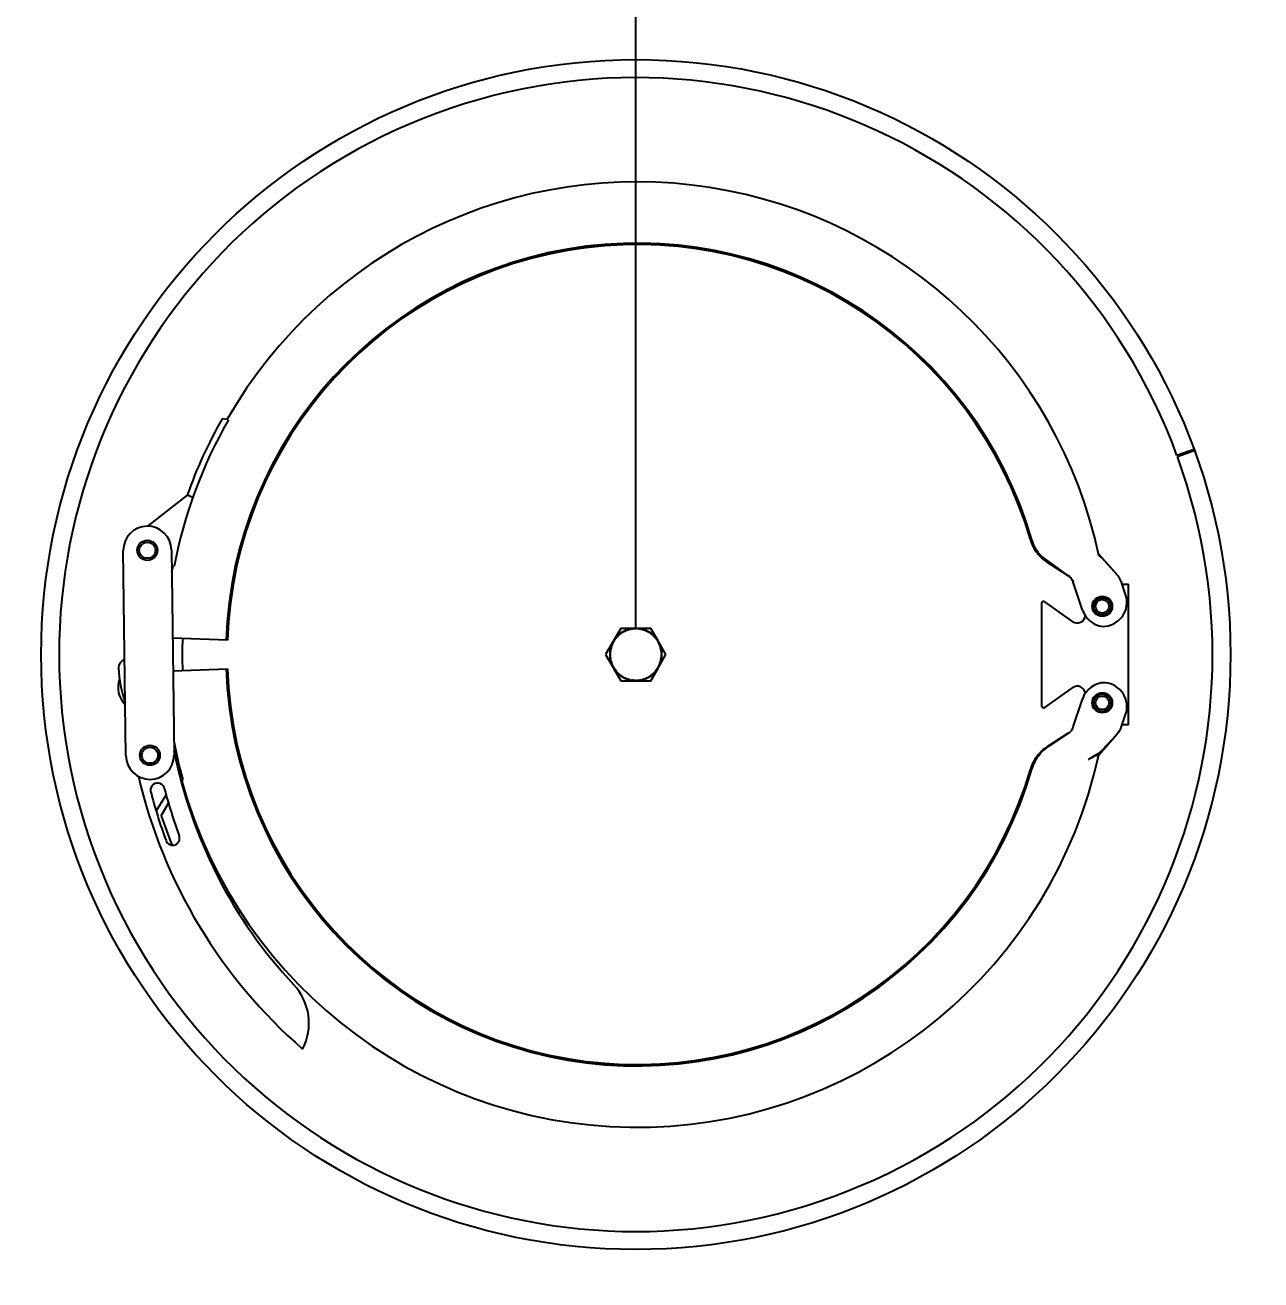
# Model space of a CAD drawing. Header units: millimetres. Extents: x 0 to 2800, y 0 to 1980.
# Drawn here: x 654.6 to 962.2, y 1335.9 to 1648 of the extents above; entities that cross this region are included whole.
import ezdxf

# ---------------------------------------------------------------- set-up
doc = ezdxf.new("R2010")
doc.units = ezdxf.units.MM
doc.header["$LTSCALE"] = 154
doc.header["$PDMODE"] = 3
doc.header["$PDSIZE"] = 8
doc.layers.get('0').update_dxf_attribs({"linetype": 'CONTINUOUS'})
doc.layers.get('Defpoints').update_dxf_attribs({"linetype": 'CONTINUOUS'})
doc.styles.get("Standard").update_dxf_attribs({"font": 'msyh.ttc'})
doc.dimstyles.new('DIMSTYLE_1', dxfattribs={"dimtxt": 23.333333, "dimasz": 23.333333, "dimexe": 1.5, "dimexo": 1, "dimgap": 0.875, "dimtad": 1, "dimdsep": 46, "dimtxsty": 'Standard', "dimblk": '_FILLED', "dimblk1": '_FILLED', "dimblk2": '_FILLED', "dimcen": 0.09, "dimazin": 2, "dimtp": 0.01, "dimtm": 0.01, "dimtfac": 1, "dimtofl": 0, "dimtmove": 0, "dimatfit": 3, "dimldrblk": '_FILLED', "dimfxl": 1, "dimtolj": 1, "dimarcsym": 0})
doc.dimstyles.new('DIMSTYLE_2', dxfattribs={"dimtxt": 23.333333, "dimasz": 23.333333, "dimexe": 1.5, "dimexo": 1, "dimgap": 0.875, "dimtad": 1, "dimdec": 0, "dimdsep": 46, "dimtxsty": 'Standard', "dimblk": '_FILLED', "dimblk1": '_FILLED', "dimblk2": '_FILLED', "dimcen": 0.09, "dimazin": 2, "dimtp": 0.01, "dimtm": 0.01, "dimtfac": 1, "dimtdec": 0, "dimtofl": 0, "dimtmove": 0, "dimatfit": 3, "dimldrblk": '_FILLED', "dimfxl": 1, "dimtolj": 1, "dimarcsym": 0})
doc.dimstyles.get("Standard").update_dxf_attribs({"dimtxt": 23.333333, "dimasz": 23.333333, "dimexe": 1.5, "dimexo": 1, "dimtad": 1, "dimdsep": 46, "dimtxsty": 'Standard', "dimblk": '_FILLED', "dimblk1": '_FILLED', "dimblk2": '_FILLED', "dimcen": 0.09, "dimazin": 2, "dimtol": 1, "dimtp": 0.01, "dimtm": 0.01, "dimtfac": 1, "dimtofl": 0, "dimtmove": 0, "dimatfit": 3, "dimldrblk": '_FILLED', "dimfxl": 1, "dimtolj": 1, "dimarcsym": 0})

# ---------------------------------------------------------------- blocks, each defined once
blk = doc.blocks.new('_FILLED')
at = {"color": 0, "linetype": 'ByBlock'}
blk.add_solid([(0, 0), (-1, 0.214), (-1, -0.214)], dxfattribs=at)
blk = doc.blocks.new('*D60')
at = {"color": 0, "linetype": 'Continuous', "lineweight": -2}
for p, q in [((1105.6, 1495.5), (1105.6, 1123.63)), ((478.49, 1382.43), (478.49, 1123.63)), ((501.82, 1125.13), (1082.27, 1125.13))]:
    blk.add_line(p, q, dxfattribs=at)
at = {"layer": 'Defpoints', "color": 0}
for p in [(1105.6, 1496.5), (478.49, 1383.43), (1105.6, 1125.13)]:
    blk.add_point(p, dxfattribs=at)
at = {"color": 0, "linetype": 'ByBlock', "lineweight": -2, "xscale": 23.3333333333, "yscale": 23.3333333333, "zscale": 23.3333333333}
for p, rotation in [((478.49, 1125.13), 179.9999902786), ((1105.6, 1125.13), 359.9999902786)]:
    blk.add_blockref('_FILLED', p, dxfattribs=dict(at, rotation=rotation))
at = {"color": 0, "insert": (791.93, 1157.11), "char_height": 23.3333, "attachment_point": 2, "rotation": 360, "line_spacing_factor": 0.9}
blk.add_mtext('\\A1;\\A1;630', dxfattribs=at)
blk = doc.blocks.new('*D61')
at = {"color": 0, "linetype": 'Continuous', "lineweight": -2}
for p, q in [((813.27, 1790.44), (1231.63, 1790.44)), ((1230.13, 1215.78), (1230.13, 1767.11)), ((813.27, 1192.44), (1231.63, 1192.44))]:
    blk.add_line(p, q, dxfattribs=at)
at = {"layer": 'Defpoints', "color": 0}
for p in [(812.27, 1790.44), (1230.13, 1790.44), (812.27, 1192.44)]:
    blk.add_point(p, dxfattribs=at)
at = {"color": 0, "linetype": 'ByBlock', "lineweight": -2, "xscale": 23.3333333333, "yscale": 23.3333333333, "zscale": 23.3333333333}
for p, rotation in [((1230.13, 1790.44), 90), ((1230.13, 1192.44), 270)]:
    blk.add_blockref('_FILLED', p, dxfattribs=dict(at, rotation=rotation))
at = {"color": 0, "insert": (1198.15, 1507), "char_height": 23.333, "attachment_point": 2, "rotation": 90, "line_spacing_factor": 0.9}
blk.add_mtext('\\A1;%%c600', dxfattribs=at)
blk = doc.blocks.new('*D64')
at = {"color": 0, "lineweight": -2}
for p, q in [((313.96, 1498.11), (313.96, 1817.79)), ((806.6, 1498.11), (806.6, 1817.79)), ((337.29, 1816.29), (783.27, 1816.29))]:
    blk.add_line(p, q, dxfattribs=at)
at = {"layer": 'Defpoints', "color": 0}
for p in [(806.6, 1816.29), (313.96, 1497.11), (806.6, 1497.11)]:
    blk.add_point(p, dxfattribs=at)
at = {"color": 0, "linetype": 'ByBlock', "lineweight": -2, "xscale": 23.3333333333, "yscale": 23.3333333333, "zscale": 23.3333333333, "rotation": 180}
blk.add_blockref('_FILLED', (313.96, 1816.29), dxfattribs=at)
at = {"color": 0, "linetype": 'ByBlock', "lineweight": -2, "xscale": 23.3333333333, "yscale": 23.3333333333, "zscale": 23.3333333333}
blk.add_blockref('_FILLED', (806.6, 1816.29), dxfattribs=at)
at = {"color": 0, "insert": (563.74, 1848.28), "char_height": 23.333, "attachment_point": 2, "line_spacing_factor": 0.9}
blk.add_mtext('\\A1;493', dxfattribs=at)
blk = doc.blocks.new('*D181')
at = {"color": 0, "lineweight": -2}
for p, q in [((186.11, 1500.14), (186.11, 1912.09)), ((209.44, 1910.59), (644.4, 1910.59)), ((1131.76, 1910.59), (696.81, 1910.59)), ((1155.1, 1492.44), (1155.1, 1912.09))]:
    blk.add_line(p, q, dxfattribs=at)
at = {"layer": 'Defpoints', "color": 0}
for p in [(1155.1, 1910.59), (186.11, 1499.14), (1155.1, 1491.44)]:
    blk.add_point(p, dxfattribs=at)
at = {"color": 0, "linetype": 'ByBlock', "lineweight": -2, "xscale": 23.3333333333, "yscale": 23.3333333333, "zscale": 23.3333333333, "rotation": 180}
blk.add_blockref('_FILLED', (186.11, 1910.59), dxfattribs=at)
at = {"color": 0, "linetype": 'ByBlock', "lineweight": -2, "xscale": 23.3333333333, "yscale": 23.3333333333, "zscale": 23.3333333333}
blk.add_blockref('_FILLED', (1155.1, 1910.59), dxfattribs=at)
at = {"color": 0, "insert": (670.6, 1910.59), "char_height": 23.333, "attachment_point": 5}
blk.add_mtext('\\A1;969', dxfattribs=at)

msp = doc.modelspace()

# ---------------------------------------------------------------- linework, layer by layer
at = {"linetype": 'Continuous'}
for p, q in [((704.87322, 1549.90022), (703.61557, 1550.08018)), ((945.46804, 1542.48485), (941.28943, 1540.94897)), ((941.37563, 1540.71382), (945.55562, 1542.24192)), ((694.95076, 1531.11132), (685.10339, 1523.37855)), ((696.32051, 1530.48563), (694.95076, 1531.11132)), ((679.66579, 1466.3123), (679.03097, 1517.30834)), ((691.03004, 1517.45771), (691.66486, 1466.46167)), ((914.31141, 1511.03172), (907.36169, 1516.02296)), ((914.23598, 1511.01713), (909.07999, 1514.32418)), ((914.26935, 1511.01759), (909.30538, 1514.32682)), ((921.79995, 1516.44283), (926.45344, 1511.20577)), ((926.38269, 1511.27247), (922.74194, 1515.30691)), ((691.08146, 1513.32705), (691.70246, 1513.39278)), ((914.92616, 1510.44807), (915.13851, 1510.44283)), ((915.13851, 1510.44283), (914.93469, 1510.43736)), ((917.77566, 1502.50995), (915.45094, 1509.48413)), ((928.50421, 1506.35156), (927.47543, 1509.41749)), ((927.6347, 1508.94283), (929.20944, 1508.94283)), ((929.20944, 1473.94283), (929.20944, 1508.94283)), ((907.6011, 1504.19044), (907.6011, 1478.69522)), ((915.31778, 1499.68306), (908.39043, 1504.59822)), ((704.95012, 1495.00258), (691.30364, 1495.47912)), ((802.84694, 1497.94235), (801.04432, 1494.82011)), ((801.41528, 1495.36385), (801.51643, 1495.29037)), ((801.60869, 1495.40931), (801.51236, 1495.48901)), ((801.67171, 1495.68163), (801.76805, 1495.60194)), ((801.86759, 1495.71486), (801.77646, 1495.80044)), ((801.94759, 1495.98268), (802.03873, 1495.8971)), ((802.14517, 1496.00354), (802.05959, 1496.09468)), ((802.24183, 1496.26582), (802.32742, 1496.17468)), ((802.44033, 1496.27423), (802.36064, 1496.37056)), ((802.55327, 1496.52992), (802.63296, 1496.43359)), ((802.75191, 1496.52585), (802.67842, 1496.62699)), ((810.35194, 1497.94235), (802.84694, 1497.94235)), ((802.88067, 1496.77394), (802.95416, 1496.67279)), ((803.07866, 1496.75741), (803.01167, 1496.86297)), ((803.22276, 1496.99692), (803.28975, 1496.89136)), ((803.41932, 1496.96799), (803.35909, 1497.07755)), ((803.57816, 1497.19799), (803.63839, 1497.08843)), ((803.77252, 1497.15677), (803.71929, 1497.2699)), ((803.94549, 1497.37634), (803.99873, 1497.26322)), ((804.13688, 1497.323), (804.09086, 1497.43924)), ((804.3233, 1497.53127), (804.36932, 1497.41503)), ((804.51096, 1497.46602), (804.47232, 1497.58493)), ((804.71009, 1497.66218), (804.74872, 1497.54328)), ((804.89328, 1497.58527), (804.86219, 1497.70637)), ((805.10433, 1497.76854), (805.13542, 1497.64745)), ((805.28233, 1497.68028), (805.25891, 1497.80309)), ((805.50448, 1497.84994), (805.5279, 1497.72713)), ((805.67658, 1497.75068), (805.66092, 1497.87472)), ((805.90894, 1497.90605), (805.92461, 1497.78201)), ((806.07448, 1497.79618), (806.06663, 1497.92095)), ((806.31614, 1497.93665), (806.32399, 1497.81188)), ((806.47444, 1497.94163), (806.47444, 1497.8166)), ((806.72444, 1497.8166), (806.72444, 1497.94163)), ((806.8749, 1497.81188), (806.88275, 1497.93665)), ((807.13226, 1497.92095), (807.12441, 1497.79618)), ((807.27428, 1497.78201), (807.28995, 1497.90605)), ((807.53797, 1497.87472), (807.5223, 1497.75068)), ((807.67099, 1497.72713), (807.69441, 1497.84994)), ((807.93998, 1497.80309), (807.91656, 1497.68028)), ((808.06347, 1497.64745), (808.09456, 1497.76854)), ((808.3367, 1497.70637), (808.30561, 1497.58527)), ((808.45017, 1497.54328), (808.4888, 1497.66218)), ((808.72657, 1497.58493), (808.68793, 1497.46602)), ((808.82957, 1497.41503), (808.87559, 1497.53127)), ((809.10803, 1497.43924), (809.06201, 1497.323)), ((809.20016, 1497.26322), (809.25339, 1497.37634)), ((809.4796, 1497.2699), (809.42637, 1497.15677)), ((809.5605, 1497.08843), (809.62073, 1497.19799)), ((809.8398, 1497.07755), (809.77957, 1496.96799)), ((809.90914, 1496.89136), (809.97613, 1496.99692)), ((810.18722, 1496.86297), (810.12022, 1496.75741)), ((810.24473, 1496.67279), (810.31822, 1496.77394)), ((812.15457, 1494.82011), (810.35194, 1497.94235)), ((810.52047, 1496.62699), (810.44698, 1496.52585)), ((810.56593, 1496.43359), (810.64562, 1496.52992)), ((810.83825, 1496.37056), (810.75856, 1496.27423)), ((810.87147, 1496.17468), (810.95706, 1496.26582)), ((811.1393, 1496.09468), (811.05371, 1496.00354)), ((811.16016, 1495.8971), (811.2513, 1495.98268)), ((811.42243, 1495.80044), (811.33129, 1495.71486)), ((811.43084, 1495.60194), (811.52718, 1495.68163)), ((811.68653, 1495.48901), (811.5902, 1495.40931)), ((811.68246, 1495.29037), (811.78361, 1495.36385)), ((800.96513, 1494.68295), (799.09444, 1491.44283)), ((800.16756, 1492.38136), (800.2916, 1492.36569)), ((800.31514, 1492.51437), (800.19234, 1492.5378)), ((800.23918, 1492.78337), (800.36199, 1492.75994)), ((800.39483, 1492.90685), (800.27373, 1492.93794)), ((800.3359, 1493.18009), (800.457, 1493.149)), ((800.499, 1493.29355), (800.38009, 1493.33219)), ((800.45735, 1493.56995), (800.57625, 1493.53132)), ((800.62724, 1493.67295), (800.511, 1493.71897)), ((800.60303, 1493.95142), (800.71927, 1493.90539)), ((800.77906, 1494.04355), (800.66593, 1494.09678)), ((800.77238, 1494.32299), (800.8855, 1494.26975)), ((800.95384, 1494.40388), (800.84429, 1494.46411)), ((800.96472, 1494.68319), (801.07428, 1494.62296)), ((801.15091, 1494.75253), (801.04535, 1494.81952)), ((801.17931, 1495.0306), (801.28487, 1494.96361)), ((801.36948, 1495.08811), (801.26833, 1495.1616)), ((811.93056, 1495.1616), (811.82941, 1495.08811)), ((811.91402, 1494.96361), (812.01958, 1495.0306)), ((812.15354, 1494.81952), (812.04798, 1494.75253)), ((812.12461, 1494.62296), (812.23417, 1494.68319)), ((814.10444, 1491.44283), (812.23376, 1494.68295)), ((812.3546, 1494.46411), (812.24505, 1494.40388)), ((812.31339, 1494.26975), (812.42651, 1494.32299)), ((812.53296, 1494.09678), (812.41983, 1494.04355)), ((812.47961, 1493.90539), (812.59586, 1493.95142)), ((812.68789, 1493.71897), (812.57165, 1493.67295)), ((812.62264, 1493.53132), (812.74154, 1493.56995)), ((812.8188, 1493.33219), (812.69989, 1493.29355)), ((812.74189, 1493.149), (812.86298, 1493.18009)), ((812.92516, 1492.93794), (812.80406, 1492.90685)), ((812.8369, 1492.75994), (812.95971, 1492.78337)), ((813.00655, 1492.5378), (812.88374, 1492.51437)), ((812.90729, 1492.36569), (813.03133, 1492.38136)), ((799.09444, 1491.44283), (800.96513, 1488.20271)), ((800.22567, 1491.56783), (800.10065, 1491.56783)), ((800.10065, 1491.31783), (800.22567, 1491.31783)), ((800.2304, 1491.71829), (800.10562, 1491.72614)), ((800.10562, 1491.15952), (800.2304, 1491.16737)), ((800.12132, 1491.97565), (800.2461, 1491.9678)), ((800.2461, 1490.91786), (800.12132, 1490.91001)), ((800.26026, 1492.11766), (800.13623, 1492.13333)), ((800.13623, 1490.75233), (800.26026, 1490.768)), ((800.2916, 1490.51997), (800.16756, 1490.5043)), ((800.19234, 1490.34786), (800.31514, 1490.37129)), ((800.36199, 1490.12572), (800.23918, 1490.10229)), ((800.27373, 1489.94772), (800.39483, 1489.97881)), ((800.457, 1489.73666), (800.3359, 1489.70557)), ((800.38009, 1489.55347), (800.499, 1489.59211)), ((800.57625, 1489.35434), (800.45735, 1489.31571)), ((800.511, 1489.16668), (800.62724, 1489.21271)), ((812.23376, 1488.20271), (814.10444, 1491.44283)), ((812.57165, 1489.21271), (812.68789, 1489.16668)), ((812.74154, 1489.31571), (812.62264, 1489.35434)), ((812.69989, 1489.59211), (812.8188, 1489.55347)), ((812.86298, 1489.70557), (812.74189, 1489.73666)), ((812.80406, 1489.97881), (812.92516, 1489.94772)), ((812.95971, 1490.10229), (812.8369, 1490.12572)), ((812.88374, 1490.37129), (813.00655, 1490.34786)), ((813.03133, 1490.5043), (812.90729, 1490.51997)), ((813.06266, 1492.13333), (812.93863, 1492.11766)), ((812.93863, 1490.768), (813.06266, 1490.75233)), ((812.95279, 1491.9678), (813.07757, 1491.97565)), ((813.07757, 1490.91001), (812.95279, 1490.91786)), ((813.09327, 1491.72614), (812.96849, 1491.71829)), ((812.96849, 1491.16737), (813.09327, 1491.15952)), ((813.09824, 1491.56783), (812.97322, 1491.56783)), ((812.97322, 1491.31783), (813.09824, 1491.31783)), ((691.40408, 1487.41062), (704.95011, 1487.88359)), ((800.71927, 1488.98026), (800.60303, 1488.93424)), ((800.66593, 1488.78888), (800.77906, 1488.84211)), ((800.8855, 1488.61591), (800.77238, 1488.56267)), ((800.84429, 1488.42155), (800.95384, 1488.48178)), ((801.07428, 1488.2627), (800.96472, 1488.20247)), ((801.04432, 1488.06555), (802.84694, 1484.94331)), ((801.04535, 1488.06614), (801.15091, 1488.13313)), ((801.28487, 1487.92205), (801.17931, 1487.85506)), ((801.26833, 1487.72406), (801.36948, 1487.79755)), ((801.51643, 1487.59529), (801.41528, 1487.5218)), ((801.51236, 1487.39665), (801.60869, 1487.47635)), ((801.76805, 1487.28372), (801.67171, 1487.20403)), ((801.77646, 1487.08522), (801.86759, 1487.1708)), ((802.03873, 1486.98856), (801.94759, 1486.90298)), ((802.05959, 1486.79098), (802.14517, 1486.88212)), ((802.32742, 1486.71098), (802.24183, 1486.61984)), ((802.36064, 1486.5151), (802.44033, 1486.61143)), ((802.63296, 1486.45207), (802.55327, 1486.35574)), ((802.67842, 1486.25866), (802.75191, 1486.35981)), ((802.95416, 1486.21286), (802.88067, 1486.11172)), ((803.01167, 1486.02269), (803.07866, 1486.12825)), ((803.28975, 1485.9943), (803.22276, 1485.88873)), ((809.97613, 1485.88873), (809.90914, 1485.9943)), ((810.12022, 1486.12825), (810.18722, 1486.02269)), ((810.31822, 1486.11172), (810.24473, 1486.21286)), ((810.35194, 1484.94331), (812.15457, 1488.06555)), ((810.44698, 1486.35981), (810.52047, 1486.25866)), ((810.64562, 1486.35574), (810.56593, 1486.45207)), ((810.75856, 1486.61143), (810.83825, 1486.5151)), ((810.95706, 1486.61984), (810.87147, 1486.71098)), ((811.05371, 1486.88212), (811.1393, 1486.79098)), ((811.2513, 1486.90298), (811.16016, 1486.98856)), ((811.33129, 1487.1708), (811.42243, 1487.08522)), ((811.52718, 1487.20403), (811.43084, 1487.28372)), ((811.5902, 1487.47635), (811.68653, 1487.39665)), ((811.78361, 1487.5218), (811.68246, 1487.59529)), ((811.82941, 1487.79755), (811.93056, 1487.72406)), ((812.01958, 1487.85506), (811.91402, 1487.92205)), ((812.04798, 1488.13313), (812.15354, 1488.06614)), ((812.23417, 1488.20247), (812.12461, 1488.2627)), ((812.24505, 1488.48178), (812.3546, 1488.42155)), ((812.42651, 1488.56267), (812.31339, 1488.61591)), ((812.41983, 1488.84211), (812.53296, 1488.78888)), ((812.59586, 1488.93424), (812.47961, 1488.98026)), ((802.84694, 1484.94331), (810.35194, 1484.94331)), ((803.35909, 1485.80811), (803.41932, 1485.91767)), ((803.63839, 1485.79723), (803.57816, 1485.68767)), ((803.71929, 1485.61576), (803.77252, 1485.72889)), ((803.99873, 1485.62244), (803.94549, 1485.50932)), ((804.09086, 1485.44642), (804.13688, 1485.56266)), ((804.36932, 1485.47063), (804.3233, 1485.35438)), ((804.47232, 1485.30073), (804.51096, 1485.41964)), ((804.74872, 1485.34238), (804.71009, 1485.22348)), ((804.86219, 1485.17929), (804.89328, 1485.30039)), ((805.13542, 1485.23821), (805.10433, 1485.11712)), ((805.25891, 1485.08257), (805.28233, 1485.20537)), ((805.5279, 1485.15853), (805.50448, 1485.03572)), ((805.66092, 1485.01094), (805.67658, 1485.13498)), ((805.92461, 1485.10365), (805.90894, 1484.97961)), ((806.06663, 1484.9647), (806.07448, 1485.08948)), ((806.32399, 1485.07378), (806.31614, 1484.94901)), ((806.47444, 1485.06906), (806.47444, 1484.94403)), ((806.72444, 1484.94403), (806.72444, 1485.06906)), ((806.88275, 1484.94901), (806.8749, 1485.07378)), ((807.12441, 1485.08948), (807.13226, 1484.9647)), ((807.28995, 1484.97961), (807.27428, 1485.10365)), ((807.5223, 1485.13498), (807.53797, 1485.01094)), ((807.69441, 1485.03572), (807.67099, 1485.15853)), ((807.91656, 1485.20537), (807.93998, 1485.08257)), ((808.09456, 1485.11712), (808.06347, 1485.23821)), ((808.30561, 1485.30039), (808.3367, 1485.17929)), ((808.4888, 1485.22348), (808.45017, 1485.34238)), ((808.68793, 1485.41964), (808.72657, 1485.30073)), ((808.87559, 1485.35438), (808.82957, 1485.47063)), ((809.06201, 1485.56266), (809.10803, 1485.44642)), ((809.25339, 1485.50932), (809.20016, 1485.62244)), ((809.42637, 1485.72889), (809.4796, 1485.61576)), ((809.62073, 1485.68767), (809.5605, 1485.79723)), ((809.77957, 1485.91767), (809.8398, 1485.80811)), ((908.39043, 1478.28743), (915.31778, 1483.2026)), ((915.45826, 1473.42323), (917.76377, 1480.33964)), ((927.49686, 1473.5317), (928.51523, 1476.56655)), ((929.20944, 1473.94283), (927.63482, 1473.94283)), ((914.23754, 1471.86905), (909.09482, 1468.57056)), ((914.27086, 1471.86869), (909.31908, 1468.56754)), ((914.92748, 1472.46283), (914.89392, 1472.42271)), ((926.45334, 1471.67929), (921.79983, 1466.44226)), ((926.30956, 1471.55988), (922.60131, 1467.578)), ((693.46953, 1459.74863), (693.82759, 1460.34856)), ((689.70867, 1456.51221), (687.19413, 1452.5846)), ((688.45246, 1451.34254), (690.29678, 1454.4327)), ((707.65106, 1427.23786), (708.27715, 1427.38283))]:
    msp.add_line(p, q, dxfattribs=at)
for centre, radius in [((806.59944, 1491.44283), 148), ((685.0305, 1517.38303), 2.5), ((685.0305, 1517.38303), 2), ((922.68799, 1503.44283), 2.5), ((922.68799, 1503.44283), 2.14843), ((922.68799, 1503.44283), 1.6781), ((922.68799, 1479.44283), 2.5), ((922.68799, 1479.44283), 2.14843), ((922.68799, 1479.44283), 1.6781), ((685.66533, 1466.38698), 2.5), ((685.66533, 1466.38698), 2)]:
    msp.add_circle(centre, radius, dxfattribs=at)
for centre, radius, start, end in [((806.59944, 1491.44283), 291.6, 48.1460296, 38.6985567), ((806.59944, 1491.44283), 280.49174, 45, 41.73), ((806.59944, 1491.44283), 280.1, 45, 41.73), ((806.59944, 1491.44283), 143.5, 20.181218, 20.081218), ((806.88799, 1491.44283), 117.6, 12.096157, 150.1254548), ((806.88799, 1491.44283), 102.34378, 16.1992159, 178), ((806.88799, 1491.44283), 102, 16.2931779, 178), ((806.88799, 1491.44283), 117.25829, 150.1242779, 169.2109733), ((806.88799, 1491.44283), 118.75829, 150.4124542, 160.4866108), ((806.59944, 1491.44283), 145.5, 20.0812703, 20.1812553), ((685.0305, 1517.38303), 6, 0.7132068, 180.7132068), ((913.37022, 1521.94161), 8.65509, 217.0679437, 221.765666), ((913.71003, 1521.83749), 8.60792, 216.756868, 220.8232782), ((915.33119, 1523.23324), 10.74714, 220.804118, 222.1367014), ((806.88799, 1491.44283), 117.6, 169.258017, 169.9942693), ((912.60046, 1508.47087), 3.02629, 41.21107, 57.2863989), ((912.48608, 1508.49351), 3.12639, 39.0403473, 54.2784587), ((922.65497, 1507.90257), 5.02516, 39.8585658, 42.1139736), ((922.26131, 1507.57679), 5.53599, 29.6077771, 39.8346257), ((912.47346, 1508.48714), 3.14021, 22.9355198, 38.9857164), ((912.35105, 1508.38771), 3.29792, 38.4256148, 38.6636403), ((912.4938, 1508.49825), 3.11715, 18.4379601, 22.8930863), ((922.49679, 1507.71203), 5.26445, 25.3752836, 29.5942648), ((922.7488, 1507.83013), 4.98614, 21.1107706, 25.3901246), ((908.1011, 1504.19044), 0.5, 54.6431097, 180), ((922.81591, 1504.44283), 6, 270, 18.549337), ((923.46776, 1504.40731), 6, 198.4349488, 263.7629362), ((916.47511, 1501.31418), 2, 234.6431097, 353.9758118), ((806.59944, 1491.44283), 112.88811, 177.9949743, 182.00474), ((806.59944, 1491.44283), 6.50555, 92.4676872, 147.5323127), ((806.59944, 1491.44283), 6.5, 141.5019098, 142.8980901), ((806.59944, 1491.44283), 6.375, 139.2764813, 141.5235186), ((806.59944, 1491.44283), 6.5, 137.9019098, 139.2980901), ((806.59944, 1491.44283), 6.375, 135.6764813, 137.9235186), ((806.59944, 1491.44283), 6.5, 134.3019098, 135.6980901), ((806.59944, 1491.44283), 6.375, 132.0764813, 134.3235186), ((806.59944, 1491.44283), 6.5, 130.7019098, 132.0980901), ((806.59944, 1491.44283), 6.375, 128.4764813, 130.7235186), ((806.59944, 1491.44283), 6.5, 127.1019098, 128.4980901), ((806.59944, 1491.44283), 6.375, 124.8764813, 127.1235186), ((806.59944, 1491.44283), 6.5, 123.5019098, 124.8980901), ((806.59944, 1491.44283), 6.375, 121.2764813, 123.5235186), ((806.59944, 1491.44283), 6.5, 119.9019098, 121.2980901), ((806.59944, 1491.44283), 6.375, 117.6764813, 119.9235186), ((806.59944, 1491.44283), 6.5, 116.3019098, 117.6980901), ((806.59944, 1491.44283), 6.375, 114.0764813, 116.3235186), ((806.59944, 1491.44283), 6.5, 112.7019098, 114.0980901), ((806.59944, 1491.44283), 6.375, 110.4764813, 112.7235186), ((806.59944, 1491.44283), 6.5, 109.1019098, 110.4980901), ((806.59944, 1491.44283), 6.375, 106.8764813, 109.1235186), ((806.59944, 1491.44283), 6.5, 105.5019098, 106.8980901), ((806.59944, 1491.44283), 6.375, 103.2764813, 105.5235186), ((806.59944, 1491.44283), 6.5, 101.9019098, 103.2980901), ((806.59944, 1491.44283), 6.375, 99.6764813, 101.9235186), ((806.59944, 1491.44283), 6.5, 98.3019098, 99.6980901), ((806.59944, 1491.44283), 6.375, 96.0764813, 98.3235186), ((806.59944, 1491.44283), 6.5, 94.7019098, 96.0980901), ((806.59944, 1491.44283), 6.375, 92.4764813, 94.7235186), ((806.59944, 1491.44283), 6.5, 91.1019098, 92.4980901), ((806.59944, 1491.44283), 6.375, 88.8764813, 91.1235186), ((806.59944, 1491.44283), 6.5, 87.5019098, 88.8980901), ((806.59944, 1491.44283), 6.375, 85.2764813, 87.5235186), ((806.59944, 1491.44283), 6.50555, 32.4676872, 87.5323127), ((806.59944, 1491.44283), 6.5, 83.9019098, 85.2980901), ((806.59944, 1491.44283), 6.375, 81.6764813, 83.9235186), ((806.59944, 1491.44283), 6.5, 80.3019098, 81.6980901), ((806.59944, 1491.44283), 6.375, 78.0764813, 80.3235186), ((806.59944, 1491.44283), 6.5, 76.7019098, 78.0980901), ((806.59944, 1491.44283), 6.375, 74.4764813, 76.7235186), ((806.59944, 1491.44283), 6.5, 73.1019098, 74.4980901), ((806.59944, 1491.44283), 6.375, 70.8764813, 73.1235186), ((806.59944, 1491.44283), 6.5, 69.5019098, 70.8980901), ((806.59944, 1491.44283), 6.375, 67.2764813, 69.5235186), ((806.59944, 1491.44283), 6.5, 65.9019098, 67.2980901), ((806.59944, 1491.44283), 6.375, 63.6764813, 65.9235186), ((806.59944, 1491.44283), 6.5, 62.3019098, 63.6980901), ((806.59944, 1491.44283), 6.375, 60.0764813, 62.3235186), ((806.59944, 1491.44283), 6.5, 58.7019098, 60.0980901), ((806.59944, 1491.44283), 6.375, 56.4764813, 58.7235186), ((806.59944, 1491.44283), 6.5, 55.1019098, 56.4980901), ((806.59944, 1491.44283), 6.375, 52.8764813, 55.1235186), ((806.59944, 1491.44283), 6.5, 51.5019098, 52.8980901), ((806.59944, 1491.44283), 6.375, 49.2764813, 51.5235186), ((806.59944, 1491.44283), 6.5, 47.9019098, 49.2980901), ((806.59944, 1491.44283), 6.375, 45.6764813, 47.9235186), ((806.59944, 1491.44283), 6.5, 44.3019098, 45.6980901), ((806.59944, 1491.44283), 6.375, 42.0764813, 44.3235186), ((806.59944, 1491.44283), 6.5, 40.7019098, 42.0980901), ((806.59944, 1491.44283), 6.375, 38.4764813, 40.7235186), ((806.59944, 1491.44283), 6.5, 37.1019098, 38.4980901), ((806.59944, 1491.44283), 6.50555, 152.4676872, 207.5323127), ((806.59944, 1491.44283), 6.5, 170.3019098, 171.6980901), ((806.59944, 1491.44283), 6.5, 166.7019098, 168.0980901), ((806.59944, 1491.44283), 6.375, 171.6764813, 173.9235186), ((806.59944, 1491.44283), 6.375, 168.0764813, 170.3235186), ((806.59944, 1491.44283), 6.5, 163.1019098, 164.4980901), ((806.59944, 1491.44283), 6.375, 164.4764813, 166.7235186), ((806.59944, 1491.44283), 6.5, 159.5019098, 160.8980901), ((806.59944, 1491.44283), 6.375, 160.8764813, 163.1235186), ((806.59944, 1491.44283), 6.5, 155.9019098, 157.2980901), ((806.59944, 1491.44283), 6.375, 157.2764813, 159.5235186), ((806.59944, 1491.44283), 6.5, 152.3019098, 153.6980901), ((806.59944, 1491.44283), 6.375, 153.6764813, 155.9235186), ((806.59944, 1491.44283), 6.375, 150.0764813, 152.3235186), ((806.59944, 1491.44283), 6.5, 148.7019098, 150.0980901), ((806.59944, 1491.44283), 6.375, 146.4764813, 148.7235186), ((806.59944, 1491.44283), 6.5, 145.1019098, 146.4980901), ((806.59944, 1491.44283), 6.375, 142.8764813, 145.1235186), ((806.59944, 1491.44283), 6.375, 34.8764813, 37.1235186), ((806.59944, 1491.44283), 6.375, 31.2764813, 33.5235186), ((806.59944, 1491.44283), 6.5, 33.5019098, 34.8980901), ((806.59944, 1491.44283), 6.375, 27.6764813, 29.9235186), ((806.59944, 1491.44283), 6.5, 29.9019098, 31.2980901), ((806.59944, 1491.44283), 6.375, 24.0764813, 26.3235186), ((806.59944, 1491.44283), 6.5, 26.3019098, 27.6980901), ((806.59944, 1491.44283), 6.50555, 332.4676872, 27.5323127), ((806.59944, 1491.44283), 6.375, 20.4764813, 22.7235186), ((806.59944, 1491.44283), 6.5, 22.7019098, 24.0980901), ((806.59944, 1491.44283), 6.375, 16.8764813, 19.1235186), ((806.59944, 1491.44283), 6.5, 19.1019098, 20.4980901), ((806.59944, 1491.44283), 6.375, 13.2764813, 15.5235186), ((806.59944, 1491.44283), 6.5, 15.5019098, 16.8980901), ((806.59944, 1491.44283), 6.375, 9.6764813, 11.9235186), ((806.59944, 1491.44283), 6.375, 6.0764813, 8.3235186), ((806.59944, 1491.44283), 6.5, 11.9019098, 13.2980901), ((806.59944, 1491.44283), 6.5, 8.3019098, 9.6980901), ((679.85517, 1488.18635), 2, 104.0827682, 182.5412466), ((806.59944, 1491.44283), 6.5, 177.5019098, 178.8980901), ((806.59944, 1491.44283), 6.5, 181.1019098, 182.4980901), ((806.59944, 1491.44283), 6.5, 173.9019098, 175.2980901), ((806.59944, 1491.44283), 6.5, 184.7019098, 186.0980901), ((806.59944, 1491.44283), 6.5, 188.3019098, 189.6980901), ((806.59944, 1491.44283), 6.375, 178.8764813, 181.1235186), ((806.59944, 1491.44283), 6.375, 175.2764813, 177.5235186), ((806.59944, 1491.44283), 6.375, 182.4764813, 184.7235186), ((806.59944, 1491.44283), 6.5, 191.9019098, 193.2980901), ((806.59944, 1491.44283), 6.375, 186.0764813, 188.3235186), ((806.59944, 1491.44283), 6.375, 189.6764813, 191.9235186), ((806.59944, 1491.44283), 6.5, 195.5019098, 196.8980901), ((806.59944, 1491.44283), 6.375, 193.2764813, 195.5235186), ((806.59944, 1491.44283), 6.5, 199.1019098, 200.4980901), ((806.59944, 1491.44283), 6.375, 196.8764813, 199.1235186), ((806.59944, 1491.44283), 6.375, 200.4764813, 202.7235186), ((806.59944, 1491.44283), 6.375, 337.2764813, 339.5235186), ((806.59944, 1491.44283), 6.375, 340.8764813, 343.1235186), ((806.59944, 1491.44283), 6.5, 339.5019098, 340.8980901), ((806.59944, 1491.44283), 6.375, 344.4764813, 346.7235186), ((806.59944, 1491.44283), 6.5, 343.1019098, 344.4980901), ((806.59944, 1491.44283), 6.375, 348.0764813, 350.3235186), ((806.59944, 1491.44283), 6.375, 351.6764813, 353.9235186), ((806.59944, 1491.44283), 6.5, 346.7019098, 348.0980901), ((806.59944, 1491.44283), 6.375, 2.4764813, 4.7235186), ((806.59944, 1491.44283), 6.375, 355.2764813, 357.5235186), ((806.59944, 1491.44283), 6.375, 358.8764813, 1.1235186), ((806.59944, 1491.44283), 6.5, 350.3019098, 351.6980901), ((806.59944, 1491.44283), 6.5, 4.7019098, 6.0980901), ((806.59944, 1491.44283), 6.5, 353.9019098, 355.2980901), ((806.59944, 1491.44283), 6.5, 1.1019098, 2.4980901), ((806.59944, 1491.44283), 6.5, 357.5019098, 358.8980901), ((707.90559, 1489.43129), 30.07803, 182.5412466, 199.1781777), ((806.88799, 1491.44283), 102.34378, 181.9997149, 343.811735), ((806.88799, 1491.44283), 102, 181.9997149, 343.7173779), ((806.59944, 1491.44283), 6.5, 202.7019098, 204.0980901), ((806.59944, 1491.44283), 6.5, 206.3019098, 207.6980901), ((806.59944, 1491.44283), 6.375, 204.0764813, 206.3235186), ((806.59944, 1491.44283), 6.375, 207.6764813, 209.9235186), ((806.59944, 1491.44283), 6.5, 209.9019098, 211.2980901), ((806.59944, 1491.44283), 6.50555, 212.4676872, 267.5323127), ((806.59944, 1491.44283), 6.375, 211.2764813, 213.5235186), ((806.59944, 1491.44283), 6.5, 213.5019098, 214.8980901), ((806.59944, 1491.44283), 6.375, 214.8764813, 217.1235186), ((806.59944, 1491.44283), 6.5, 217.1019098, 218.4980901), ((806.59944, 1491.44283), 6.375, 218.4764813, 220.7235186), ((806.59944, 1491.44283), 6.5, 220.7019098, 222.0980901), ((806.59944, 1491.44283), 6.375, 222.0764813, 224.3235186), ((806.59944, 1491.44283), 6.5, 224.3019098, 225.6980901), ((806.59944, 1491.44283), 6.375, 225.6764813, 227.9235186), ((806.59944, 1491.44283), 6.5, 227.9019098, 229.2980901), ((806.59944, 1491.44283), 6.375, 229.2764813, 231.5235186), ((806.59944, 1491.44283), 6.5, 231.5019098, 232.8980901), ((806.59944, 1491.44283), 6.375, 232.8764813, 235.1235186), ((806.59944, 1491.44283), 6.5, 235.1019098, 236.4980901), ((806.59944, 1491.44283), 6.375, 236.4764813, 238.7235186), ((806.59944, 1491.44283), 6.50555, 272.4676872, 327.5323127), ((806.59944, 1491.44283), 6.375, 301.2764813, 303.5235186), ((806.59944, 1491.44283), 6.5, 303.5019098, 304.8980901), ((806.59944, 1491.44283), 6.375, 304.8764813, 307.1235186), ((806.59944, 1491.44283), 6.5, 307.1019098, 308.4980901), ((806.59944, 1491.44283), 6.375, 308.4764813, 310.7235186), ((806.59944, 1491.44283), 6.5, 310.7019098, 312.0980901), ((806.59944, 1491.44283), 6.375, 312.0764813, 314.3235186), ((806.59944, 1491.44283), 6.5, 314.3019098, 315.6980901), ((806.59944, 1491.44283), 6.375, 315.6764813, 317.9235186), ((806.59944, 1491.44283), 6.5, 317.9019098, 319.2980901), ((806.59944, 1491.44283), 6.375, 319.2764813, 321.5235186), ((806.59944, 1491.44283), 6.375, 322.8764813, 325.1235186), ((806.59944, 1491.44283), 6.5, 321.5019098, 322.8980901), ((806.59944, 1491.44283), 6.375, 326.4764813, 328.7235186), ((806.59944, 1491.44283), 6.5, 325.1019098, 326.4980901), ((806.59944, 1491.44283), 6.375, 330.0764813, 332.3235186), ((806.59944, 1491.44283), 6.5, 328.7019098, 330.0980901), ((806.59944, 1491.44283), 6.375, 333.6764813, 335.9235186), ((806.59944, 1491.44283), 6.5, 332.3019098, 333.6980901), ((806.59944, 1491.44283), 6.5, 335.9019098, 337.2980901), ((683.746, 1483.24161), 6, 159.8859121, 225.0486705), ((806.59944, 1491.44283), 6.5, 238.7019098, 240.0980901), ((806.59944, 1491.44283), 6.375, 240.0764813, 242.3235186), ((806.59944, 1491.44283), 6.5, 242.3019098, 243.6980901), ((806.59944, 1491.44283), 6.375, 243.6764813, 245.9235186), ((806.59944, 1491.44283), 6.5, 245.9019098, 247.2980901), ((806.59944, 1491.44283), 6.375, 247.2764813, 249.5235186), ((806.59944, 1491.44283), 6.5, 249.5019098, 250.8980901), ((806.59944, 1491.44283), 6.375, 250.8764813, 253.1235186), ((806.59944, 1491.44283), 6.5, 253.1019098, 254.4980901), ((806.59944, 1491.44283), 6.375, 254.4764813, 256.7235186), ((806.59944, 1491.44283), 6.5, 256.7019098, 258.0980901), ((806.59944, 1491.44283), 6.375, 258.0764813, 260.3235186), ((806.59944, 1491.44283), 6.5, 260.3019098, 261.6980901), ((806.59944, 1491.44283), 6.375, 261.6764813, 263.9235186), ((806.59944, 1491.44283), 6.5, 263.9019098, 265.2980901), ((806.59944, 1491.44283), 6.375, 265.2764813, 267.5235186), ((806.59944, 1491.44283), 6.5, 267.5019098, 268.8980901), ((806.59944, 1491.44283), 6.375, 268.8764813, 271.1235186), ((806.59944, 1491.44283), 6.5, 271.1019098, 272.4980901), ((806.59944, 1491.44283), 6.375, 272.4764813, 274.7235186), ((806.59944, 1491.44283), 6.5, 274.7019098, 276.0980901), ((806.59944, 1491.44283), 6.375, 276.0764813, 278.3235186), ((806.59944, 1491.44283), 6.5, 278.3019098, 279.6980901), ((806.59944, 1491.44283), 6.375, 279.6764813, 281.9235186), ((806.59944, 1491.44283), 6.5, 281.9019098, 283.2980901), ((806.59944, 1491.44283), 6.375, 283.2764813, 285.5235186), ((806.59944, 1491.44283), 6.5, 285.5019098, 286.8980901), ((806.59944, 1491.44283), 6.375, 286.8764813, 289.1235186), ((806.59944, 1491.44283), 6.5, 289.1019098, 290.4980901), ((806.59944, 1491.44283), 6.375, 290.4764813, 292.7235186), ((806.59944, 1491.44283), 6.5, 292.7019098, 294.0980901), ((806.59944, 1491.44283), 6.375, 294.0764813, 296.3235186), ((806.59944, 1491.44283), 6.5, 296.3019098, 297.6980901), ((806.59944, 1491.44283), 6.375, 297.6764813, 299.9235186), ((806.59944, 1491.44283), 6.5, 299.9019098, 301.2980901), ((916.47511, 1481.57147), 2, 5.6132787, 125.3568902), ((923.45586, 1478.44225), 6, 89.9997149, 161.564766), ((922.82694, 1478.47531), 6, 341.4503778, 83.9828682), ((908.1011, 1478.69522), 0.5, 180, 305.3568902), ((922.70871, 1475.13842), 5.05054, 337.2254318, 341.4501923), ((912.58995, 1474.38649), 3.02734, 303.7267061, 319.5574742), ((922.50752, 1475.10834), 5.20071, 316.9757382, 320.2056085), ((922.71572, 1475.00046), 5, 318.3764013, 325.9956046), ((806.88799, 1491.44283), 117.25829, 190.5558536, 195.3775069), ((808.18406, 1490.44262), 118.75829, 191.1094585, 223.1009152), ((685.66533, 1466.38698), 6, 180.7132068, 0.7132068), ((806.88799, 1491.44283), 117.6, 195.5256874, 347.7258299), ((913.36105, 1460.97741), 8.63508, 138.6065119, 142.910076), ((913.71584, 1461.0574), 8.61464, 139.1179188, 143.554289), ((914.96437, 1459.56955), 10.76878, 137.2528658, 138.6278499), ((808.18406, 1490.44262), 128.75829, 193.1707342, 228.9829987), ((687.57723, 1457.71794), 1.76025, 8.2902593, 188.2902593), ((808.32624, 1488.89162), 122.95829, 194.5687323, 200.2387642), ((808.32624, 1488.89162), 126.45829, 194.3899843, 200.2387642), ((806.84588, 1491.44238), 125, 198.7112342, 202.3024107), ((691.31754, 1445.7509), 1.75, 200.2387642, 20.2387642), ((702.4425, 1433.79794), 2, 60.433265, 80.5961481), ((711.25041, 1399.73081), 14, 332.6210081, 43.1009152)]:
    msp.add_arc(centre, radius, start, end, dxfattribs=at)
for points in [[(904.79154, 1520.05918), (905.1404, 1518.86562), (905.71506, 1517.71722), (906.46413, 1516.72465)], [(906.81352, 1516.68633), (906.07688, 1517.67327), (905.51203, 1518.81185), (905.16846, 1519.99449)], [(906.91459, 1516.17659), (907.54698, 1515.46782), (908.28044, 1514.837), (909.07999, 1514.32418)], [(909.30538, 1514.32682), (908.5899, 1514.80381), (907.93707, 1515.38394), (907.36169, 1516.02296)], [(914.26935, 1511.01759), (914.81142, 1510.65865), (915.25021, 1510.08632), (915.4558, 1509.46954)], [(927.4003, 1509.626), (927.42685, 1509.55712), (927.45347, 1509.48801), (927.47307, 1509.41684)], [(914.92749, 1472.46282), (915.15974, 1472.74538), (915.34259, 1473.07619), (915.45824, 1473.42318)], [(909.09482, 1468.57056), (908.35157, 1468.09385), (907.65781, 1467.52539), (907.05625, 1466.87902)], [(907.20266, 1466.69571), (907.8188, 1467.40801), (908.53545, 1468.04512), (909.31908, 1468.56754)], [(906.47293, 1466.18495), (905.72202, 1465.1909), (905.14609, 1464.04034), (904.79681, 1462.84452)], [(905.17392, 1462.90996), (905.51232, 1464.07562), (906.06539, 1465.19832), (906.78605, 1466.17502)]]:
    msp.add_open_spline(points, degree=3, dxfattribs=at)
for points, knots in [([(922.74193, 1515.3069), (922.67408, 1515.38207), (922.40281, 1515.66062), (922.10082, 1515.90642), (921.87695, 1516.08626)], [0, 0, 0, 0, 0.260701262, 1, 1, 1, 1]), ([(926.50332, 1471.78021), (926.58717, 1471.88083), (926.9255, 1472.31444), (927.20326, 1472.79697), (927.36548, 1473.18333)], [0, 0, 0, 0, 0.238133547, 1, 1, 1, 1]), ([(921.80168, 1466.93769), (921.8686, 1466.98301), (922.14976, 1467.17653), (922.42323, 1467.38732), (922.60125, 1467.57807)], [0, 0, 0, 0, 0.236495217, 1, 1, 1, 1]), ([(919.29312, 1465.35797), (919.72423, 1465.62069), (920.33163, 1465.98124), (921.08518, 1466.33324), (921.40883, 1466.44229), (921.54362, 1466.44226)], [0, 0, 0, 0, 0.603156267, 0.838965023, 1, 1, 1, 1]), ([(919.29314, 1465.35796), (919.50868, 1465.48933), (920.35039, 1466.00692), (921.19244, 1466.52514), (921.80168, 1466.93769)], [0, 0, 0, 0, 0.255433653, 1, 1, 1, 1]), ([(921.79983, 1466.44226), (921.80097, 1466.44749), (921.76355, 1466.43622), (921.73065, 1466.44553), (921.64171, 1466.44082), (921.58076, 1466.44225), (921.54362, 1466.44226)], [0, 0, 0, 0, 0.062686164, 0.252336073, 0.565158913, 1, 1, 1, 1])]:
    msp.add_open_spline(points, degree=3, knots=knots, dxfattribs=at)

# ---------------------------------------------------------------- dimensions: what is measured, and where the dimension line sits
dim = msp.add_linear_dim(base=(1155.09781, 1910.58608), p1=(186.11133, 1499.14176), p2=(1155.09781, 1491.4401), text='969', dimstyle='Standard', override={"dimtad": 0, "dimtih": 1, "dimtoh": 1, "dimdec": 4, "dimzin": 0, "dimcen": 25.2, "dimadec": 0, "dimazin": 0, "dimtdec": 4, "dimtzin": 0})
dim.commit()
dim.dimension.update_dxf_attribs({"geometry": '*D181', "text_midpoint": (670.60457, 1910.58608)})
dim = msp.add_linear_dim(base=(806.59944, 1816.28931), p1=(313.95781, 1497.10677), p2=(806.59944, 1497.1095), dimstyle='DIMSTYLE_2')
dim.commit()
dim.dimension.update_dxf_attribs({"geometry": '*D64', "text_midpoint": (563.73756, 1816.28931), "dimtype": 160})
for base, p1, p2, angle, text, dimstyle, picture, middle in [((1230.1315, 1790.44283), (812.26611, 1192.44283), (812.26611, 1790.44283), 90, '%%c600', 'DIMSTYLE_1', '*D61', (1230.1315, 1506.99839)), ((1105.59938, 1125.12799), (478.4868, 1383.42966), (1105.59945, 1496.5047), 359.9999903, '\\A1;630', 'DIMSTYLE_2', '*D60', (791.93117, 1125.12804))]:
    dim = msp.add_linear_dim(base=base, p1=p1, p2=p2, angle=angle, text=text, dimstyle=dimstyle, override={"dimtxsty": 'Standard'}, dxfattribs=at)
    dim.commit()
    dim.dimension.update_dxf_attribs({"geometry": picture, "text_midpoint": middle, "dimtype": 160})

doc.saveas('drawing.dxf')
